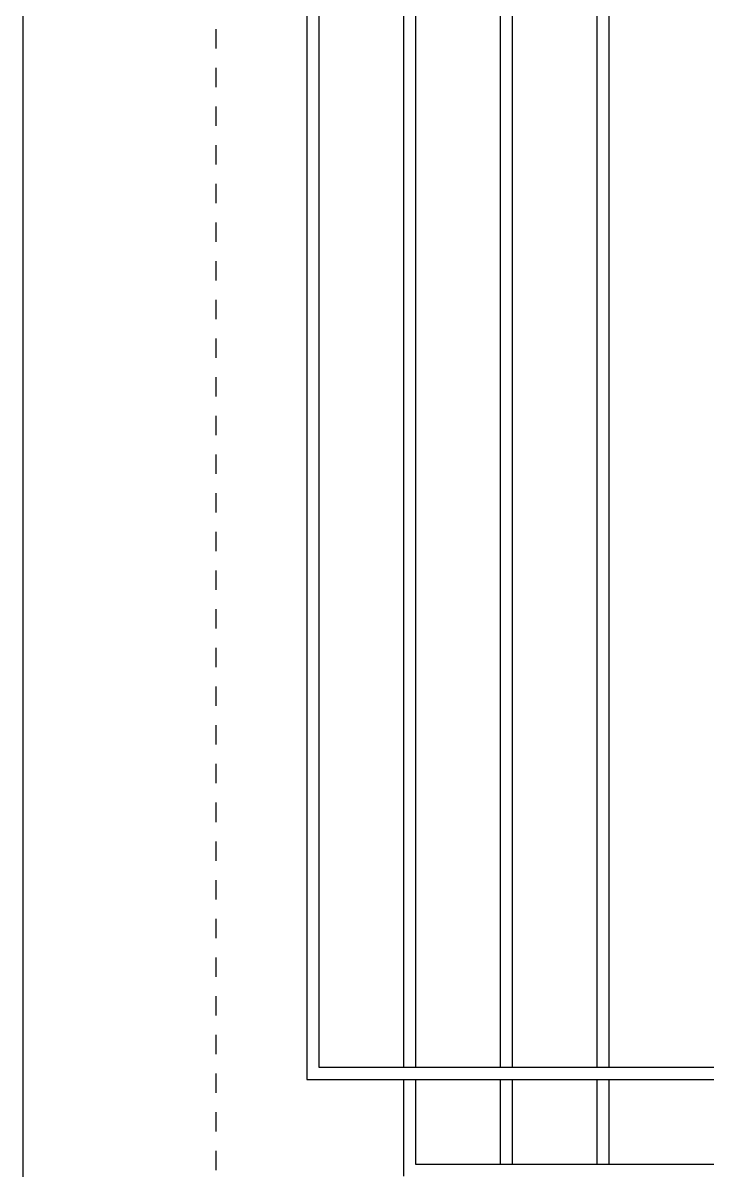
# Model space of a CAD drawing. Header units: inches. Extents: x 0 to 316, y -1 to 150.
# Drawn here: x 217 to 220.54, y 32 to 37.93 of the extents above; entities that cross this region are included whole.
import ezdxf

# ---------------------------------------------------------------- set-up
doc = ezdxf.new("R2010")
doc.units = ezdxf.units.IN
doc.header["$MEASUREMENT"] = 0
doc.linetypes.add('HIDDEN2', pattern=[0.1875, 0.125, -0.0625])

msp = doc.modelspace()

# ---------------------------------------------------------------- linework, layer by layer
at = {"linetype": 'Continuous'}
for p, q in [((218.46875, 39.37383), (218.46875, 32.46875)), ((218.53125, 39.31133), (218.53125, 32.53125)), ((218.96875, 39.31133), (218.96875, 32.53125)), ((219.03125, 39.31133), (219.03125, 32.53125)), ((219.46875, 39.31133), (219.46875, 32.53125)), ((219.53125, 39.31133), (219.53125, 32.53125)), ((219.96875, 39.31133), (219.96875, 32.53125)), ((220.03125, 39.31133), (220.03125, 32.53125)), ((218.53125, 32.53125), (226.96875, 32.53125)), ((218.46875, 32.46875), (227.03125, 32.46875)), ((218.96875, 32.46875), (218.96875, 31.96875)), ((219.03125, 32.46875), (219.03125, 32.03125)), ((219.46875, 32.46875), (219.46875, 32.03125)), ((219.53125, 32.46875), (219.53125, 32.03125)), ((219.96875, 32.46875), (219.96875, 32.03125)), ((220.03125, 32.46875), (220.03125, 32.03125)), ((219.03125, 32.03125), (221.96875, 32.03125))]:
    msp.add_line(p, q, dxfattribs=at)
at = {"ltscale": 0.25}
msp.add_lwpolyline([(217, 22), (247, 22), (247, 43), (217, 43)], close=True, dxfattribs=at)
at = {"color": 2, "linetype": 'HIDDEN2', "ltscale": 0.5}
msp.add_lwpolyline([(218, 42), (232, 42), (232, 23), (218, 23)], close=True, dxfattribs=at)

doc.saveas('drawing.dxf')
